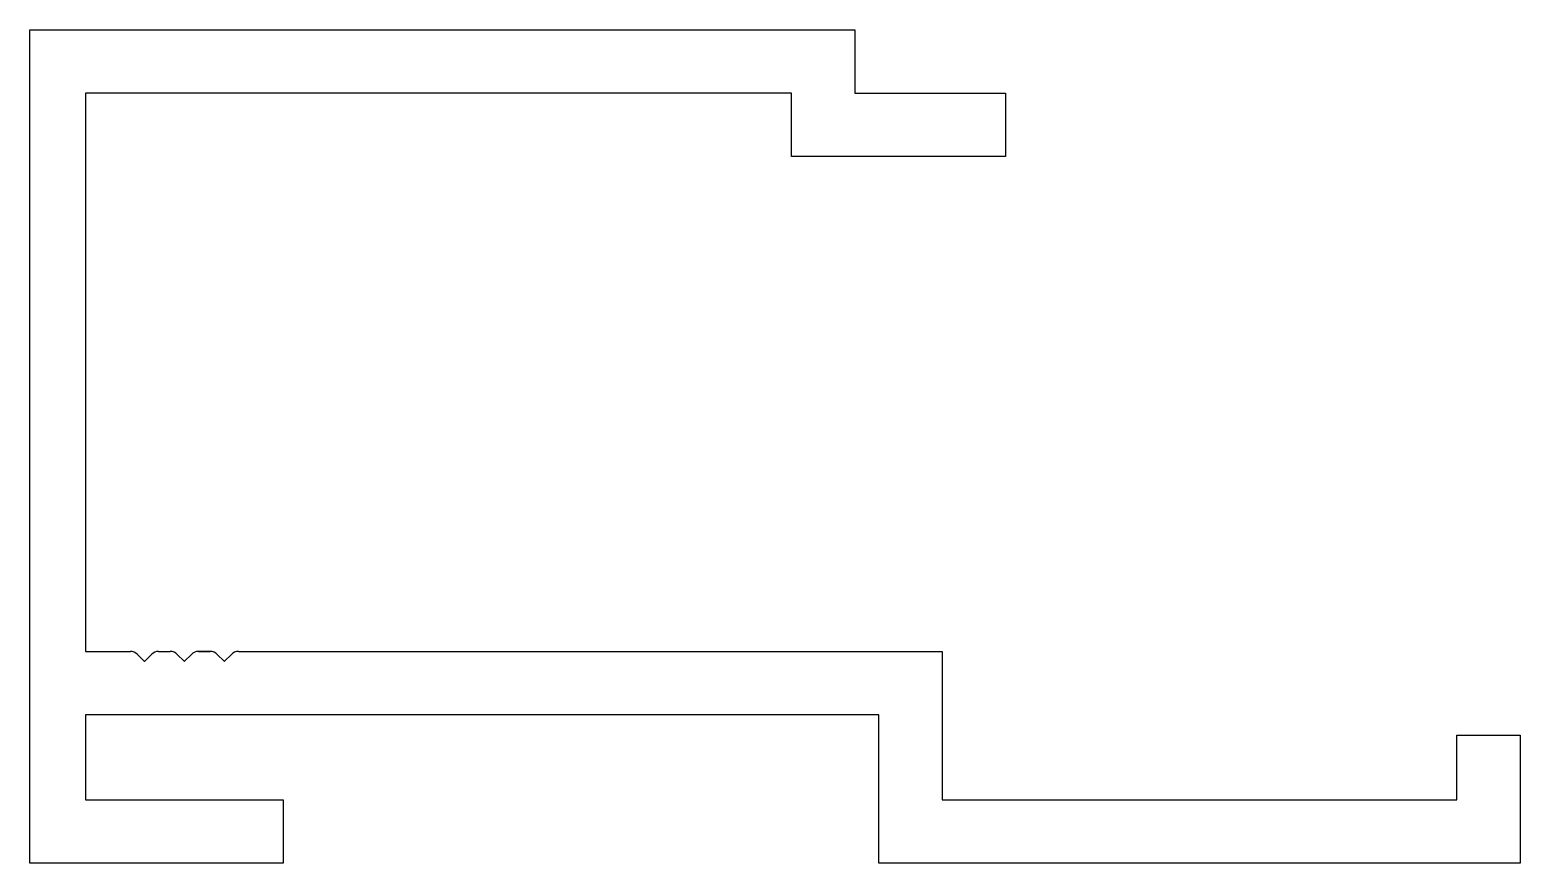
# Model space of a CAD drawing. Extents: x -18.2 to 19.2, y 1.4 to 22.3.
import ezdxf

# ---------------------------------------------------------------- set-up
doc = ezdxf.new("R2010")
doc.units = 0
doc.layers.get('0').update_dxf_attribs({"linetype": 'CONTINUOUS'})

msp = doc.modelspace()

# ---------------------------------------------------------------- linework, layer by layer
at = {"color": 7}
for p, q in [((-18.163, 1.445), (-18.163, 22.333)), ((-18.163, 22.333), (2.503, 22.333)), ((2.503, 22.333), (2.503, 20.745)), ((0.915, 20.745), (-16.768, 20.745)), ((-16.768, 20.745), (-16.768, 6.753)), ((0.915, 19.158), (0.915, 20.745)), ((2.503, 20.745), (6.28, 20.745)), ((6.28, 20.745), (6.28, 19.158)), ((6.28, 19.158), (0.915, 19.158)), ((-16.768, 6.753), (-15.644, 6.753)), ((-14.937, 6.753), (-14.644, 6.753)), ((-13.937, 6.753), (-13.644, 6.753)), ((-13.644, 6.753), (-13.937, 6.753)), ((-13.937, 6.753), (-13.644, 6.753)), ((-13.644, 6.753), (-13.937, 6.753)), ((-13.937, 6.753), (-13.644, 6.753)), ((-12.937, 6.753), (-12.937, 6.753)), ((-12.937, 6.753), (4.693, 6.753)), ((4.693, 6.753), (4.693, 3.033)), ((-15.467, 6.679), (-15.296, 6.508)), ((-15.284, 6.508), (-15.113, 6.679)), ((-14.467, 6.679), (-14.296, 6.508)), ((-14.284, 6.508), (-14.113, 6.679)), ((-13.467, 6.679), (-13.296, 6.508)), ((-13.285, 6.508), (-13.113, 6.679)), ((3.105, 5.165), (-16.768, 5.165)), ((-16.768, 5.165), (-16.768, 3.033)), ((3.105, 1.445), (3.105, 5.165)), ((17.586, 3.033), (17.586, 4.65)), ((17.586, 4.65), (19.173, 4.65)), ((19.173, 4.65), (19.173, 1.445)), ((-16.768, 3.033), (-11.813, 3.033)), ((-11.813, 3.033), (-11.813, 1.445)), ((4.693, 3.033), (17.586, 3.033)), ((-11.813, 1.445), (-18.163, 1.445)), ((19.173, 1.445), (3.105, 1.445))]:
    msp.add_line(p, q, dxfattribs=at)
for centre, radius, start, end in [((-15.644, 6.503), 0.25, 45, 90), ((-14.937, 6.503), 0.25, 90, 135), ((-14.644, 6.503), 0.25, 45, 90), ((-13.937, 6.503), 0.25, 90, 135), ((-13.644, 6.503), 0.25, 45, 90), ((-12.937, 6.503), 0.25, 90, 135), ((-15.29, 6.514), 0.008, 225, 315), ((-14.29, 6.514), 0.008, 225, 315), ((-13.29, 6.514), 0.008, 225, 315)]:
    msp.add_arc(centre, radius, start, end, dxfattribs=at)

doc.saveas('drawing.dxf')
